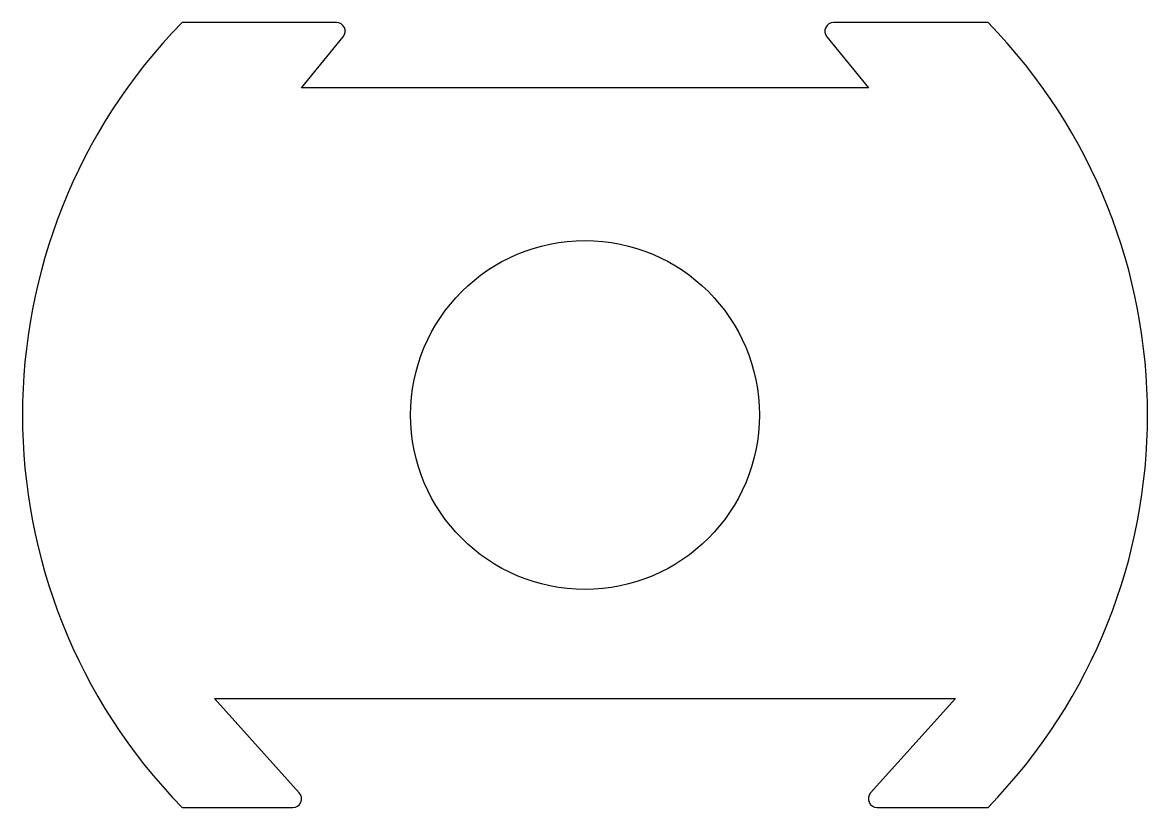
# Model space of a CAD drawing. Extents: x 934.4 to 960.2, y -10.6 to 7.4.
import ezdxf

# ---------------------------------------------------------------- set-up
doc = ezdxf.new("R2010")
doc.units = 0
doc.header["$LTSCALE"] = 15
doc.layers.get('0').update_dxf_attribs({"linetype": 'CONTINUOUS'})

msp = doc.modelspace()

# ---------------------------------------------------------------- linework, layer by layer
at = {"ltscale": 0.05}
msp.add_lwpolyline([(940.709, -10.252), (938.761, -8.085), (955.761, -8.085), (953.812, -10.252, 0.649244), (953.961, -10.585), (956.503, -10.585, 0.406472), (956.503, 7.415), (952.961, 7.415, 0.631785), (952.806, 7.088), (953.761, 5.915), (940.761, 5.915), (941.716, 7.088, 0.631785), (941.561, 7.415), (938.019, 7.415, 0.406472), (938.019, -10.585), (940.561, -10.585, 0.649244)], format="xyb", close=True, dxfattribs=at)
msp.add_circle((947.261, -1.585), 4, dxfattribs=at)

doc.saveas('drawing.dxf')
